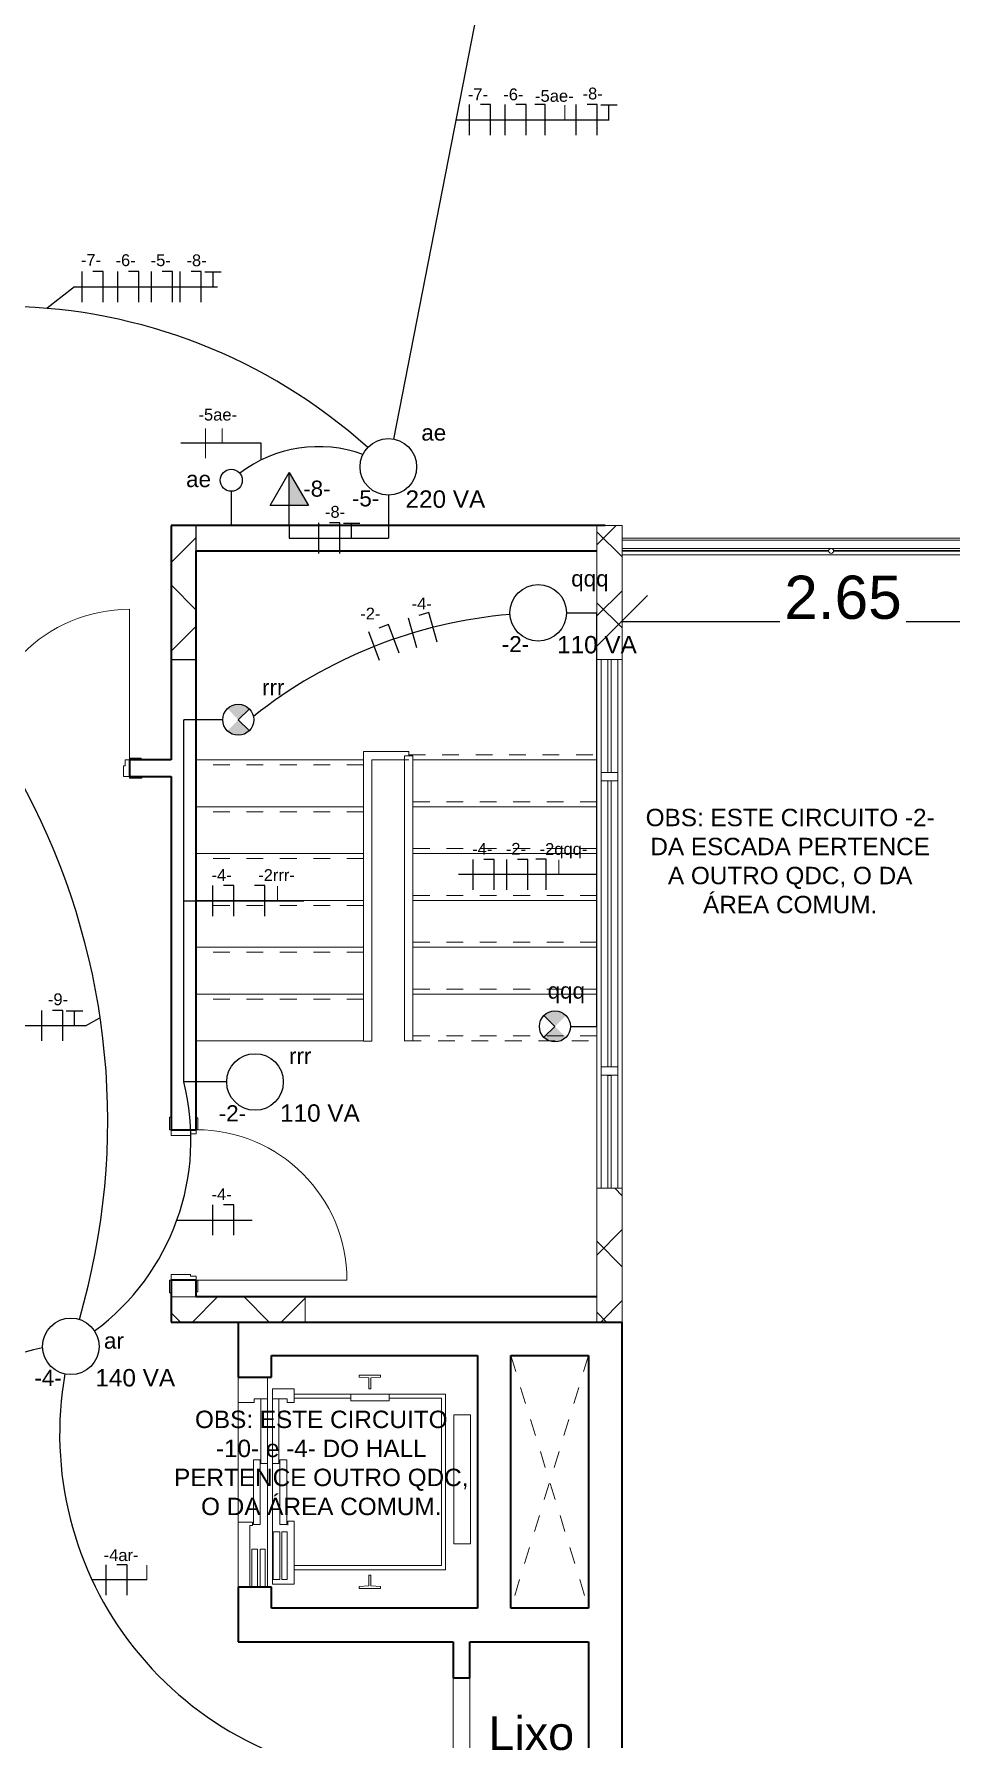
# Model space of a CAD drawing. Header units: metres. Extents: x -182 to 99, y 70 to 117.
# Drawn here: x 74.2 to 79.68, y 88.54 to 98.73 of the extents above; entities that cross this region are included whole.
import ezdxf

# ---------------------------------------------------------------- set-up
doc = ezdxf.new("R2010")
doc.units = ezdxf.units.M
doc.header["$LTSCALE"] = 0.01
for name, pattern in [('ACAD_ISO02W100', [15, 12, -3]), ('Basculante', [0.003969, 0.002381, -0.001587]), ('Trazo pequeño', [0.003, 0.002, -0.001]), ('TRAZOS2', [9.525, 6.35, -3.175])]:
    doc.linetypes.add(name, pattern=pattern)
for name, color, linetype, lineweight in [('A-ANNO-TEXT', 2, 'Continuous', 9), ('A-DETL-GENF', 3, 'Basculante', 9), ('A-DOOR', 1, 'Continuous', 9), ('A-DOOR-FRAM', 1, 'Continuous', 13), ('A-EQPM', 6, 'Continuous', 9), ('A-FLOR-HRAL', 1, 'Continuous', 9), ('A-FLOR-OTLN', 6, 'Continuous', 13), ('A-FLOR-STRS', 1, 'Continuous', 9), ('A-GENM', 6, 'Continuous', 9), ('A-GLAZ', 6, 'Continuous', 9), ('A-GLAZ-CWMG', 3, 'Continuous', 9), ('A-WALL', 2, 'Continuous', 9), ('S-COLS', 6, 'Continuous', 9)]:
    doc.layers.add(name, color=color, linetype=linetype, lineweight=lineweight)
for name, color, linetype in [('FIAÇÃO', 10, 'Continuous'), ('Iluminação', 7, 'Continuous'), ('TOMADA', 7, 'ACAD_ISO02W100')]:
    doc.layers.add(name, color=color, linetype=linetype)
doc.styles.add('Arial', font='arial.ttf', dxfattribs={"height": 0.29506})
doc.styles.add('Arial_2', font='arial.ttf', dxfattribs={"height": 0.258177})
doc.dimstyles.new('Diagonal', dxfattribs={"dimscale": 0.3048, "dimtxt": 0.258177, "dimasz": 1.025262, "dimexe": 0.984252, "dimexo": 0.615157, "dimgap": 0.04101, "dimtad": 1, "dimrnd": 0.01, "dimzin": 0, "dimdsep": 46, "dimtxsty": 'Arial_2', "dimblk1": 'OBLIQUE', "dimblk2": 'OBLIQUE', "dimsah": 1, "dimcen": 0.09, "dimse1": 1, "dimse2": 1, "dimazin": 0, "dimtfac": 1, "dimtix": 1, "dimtmove": 0, "dimatfit": 3, "dimfxl": 1, "dimtvp": 1, "dimtfill": 1, "dimtolj": 1, "dimtzin": 0, "dimarcsym": 2})

# ---------------------------------------------------------------- blocks, each defined once
blk = doc.blocks.new('Tipo de barandal superior -  63-464217-Nivel 9')
at = {"layer": 'A-FLOR-HRAL'}
for p, q in [((1.324, -3.183), (1.324, -3.208)), ((1.349, -3.183), (1.324, -3.183)), ((1.324, -3.208), (1.324, -4.914)), ((1.594, -3.183), (1.349, -3.183)), ((1.374, -3.233), (1.374, -4.914)), ((1.594, -3.233), (1.374, -3.233)), ((1.594, -3.208), (1.594, -3.183)), ((1.324, -4.914), (1.374, -4.914))]:
    blk.add_line(p, q, dxfattribs=at)
blk = doc.blocks.new('Tipo de barandal superior -  63-V1-Nivel 9')
at = {"layer": 'A-FLOR-HRAL'}
for p, q in [((1.619, -3.208), (1.569, -3.208)), ((1.569, -4.914), (1.569, -3.208)), ((1.619, -4.914), (1.619, -3.208))]:
    blk.add_line(p, q, dxfattribs=at)
blk = doc.blocks.new('Puerta de 1 hoja - 90 x 210 cm-173611-Nivel 9')
at = {"layer": 'A-DOOR', "lineweight": 13}
blk.add_line((0.717, 0.05), (0.717, 0.95), dxfattribs=at)
blk.add_arc((0.717, 0.05), 0.9, 90, 180, dxfattribs=at)
at = {"layer": 'A-DOOR-FRAM'}
for p, q in [((-0.183, 0.06), (-0.253, 0.06)), ((-0.253, 0.06), (-0.253, 0.05)), ((-0.183, 0.05), (-0.183, 0.06)), ((-0.158, 0.05), (-0.183, 0.05)), ((-0.158, 0.015), (-0.158, 0.05)), ((-0.148, 0.015), (-0.158, 0.015)), ((-0.148, -0.05), (-0.148, 0.015)), ((0.692, 0.015), (0.682, 0.015)), ((0.682, 0.015), (0.682, -0.05)), ((0.717, 0.05), (0.692, 0.05)), ((0.692, 0.05), (0.692, 0.015)), ((0.787, 0.06), (0.717, 0.06)), ((0.717, 0.06), (0.717, 0.05)), ((0.787, 0.05), (0.787, 0.06)), ((-0.258, -0.05), (-0.258, -0.06)), ((-0.258, -0.06), (-0.183, -0.06)), ((-0.183, -0.06), (-0.183, -0.05)), ((-0.183, -0.05), (-0.148, -0.05)), ((0.682, -0.05), (0.717, -0.05)), ((0.717, -0.05), (0.717, -0.06)), ((0.717, -0.06), (0.792, -0.06)), ((0.792, -0.06), (0.792, -0.05))]:
    blk.add_line(p, q, dxfattribs=at)
blk = doc.blocks.new('Puerta de 1 hoja - 90 x 210 cm-540874-Nivel 9')
at = {"layer": 'A-DOOR', "lineweight": 13}
blk.add_line((0.717, 0.075), (0.717, 0.975), dxfattribs=at)
blk.add_arc((0.717, 0.075), 0.9, 90, 180, dxfattribs=at)
at = {"layer": 'A-DOOR-FRAM'}
for p, q in [((-0.183, 0.085), (-0.253, 0.085)), ((-0.253, 0.085), (-0.253, 0.075)), ((-0.183, 0.075), (-0.183, 0.085)), ((-0.158, 0.075), (-0.183, 0.075)), ((-0.158, 0.04), (-0.158, 0.075)), ((-0.148, 0.04), (-0.158, 0.04)), ((-0.148, -0.075), (-0.148, 0.04)), ((0.692, 0.04), (0.682, 0.04)), ((0.682, 0.04), (0.682, -0.075)), ((0.717, 0.075), (0.692, 0.075)), ((0.692, 0.075), (0.692, 0.04)), ((0.787, 0.085), (0.717, 0.085)), ((0.717, 0.085), (0.717, 0.075)), ((0.787, 0.075), (0.787, 0.085)), ((-0.258, -0.075), (-0.258, -0.085)), ((-0.258, -0.085), (-0.183, -0.085)), ((-0.183, -0.085), (-0.183, -0.075)), ((-0.183, -0.075), (-0.148, -0.075)), ((0.682, -0.075), (0.717, -0.075)), ((0.717, -0.075), (0.717, -0.085)), ((0.717, -0.085), (0.792, -0.085)), ((0.792, -0.085), (0.792, -0.075))]:
    blk.add_line(p, q, dxfattribs=at)
blk = doc.blocks.new('Barandilla - 30 mm-412618-Nivel 9')
at = {"layer": 'A-FLOR-HRAL'}
for p, q in [((0.015, 0.016), (-0.015, 0.016)), ((-0.015, 0.016), (-0.015, -0.014)), ((0.015, -0.014), (0.015, 0.016)), ((-0.015, -0.014), (0.015, -0.014))]:
    blk.add_line(p, q, dxfattribs=at)
blk = doc.blocks.new('Barandilla - 30 mm-412620-Nivel 9')
at = {"layer": 'A-FLOR-HRAL'}
for start, end in [(0, 180), (180, 360)]:
    blk.add_arc((0, 0), 0.015, start, end, dxfattribs=at)
blk = doc.blocks.new('Barandilla - Barandilla-508435-Nivel 9')
at = {"layer": 'A-FLOR-HRAL'}
for p, q in [((6.58, 4.186), (6.579, 4.182)), ((6.584, 4.181), (6.585, 4.185)), ((6.584, 4.181), (6.585, 4.185)), ((6.584, 4.181), (6.585, 4.185)), ((6.584, 4.181), (6.585, 4.185)), ((6.585, 4.185), (6.584, 4.185)), ((6.574, 4.152), (6.304, 2.658)), ((6.308, 2.654), (6.579, 4.151)), ((6.308, 2.654), (6.579, 4.151)), ((6.308, 2.654), (6.579, 4.151)), ((6.308, 2.654), (6.579, 4.151)), ((6.299, 2.629), (6.026, 1.115)), ((6.03, 1.111), (6.304, 2.63)), ((6.03, 1.111), (6.304, 2.63)), ((6.03, 1.111), (6.304, 2.63)), ((6.03, 1.111), (6.304, 2.63)), ((6.251, 2.363), (6.026, 1.115)), ((6.251, 2.363), (6.026, 1.115)), ((6.251, 2.363), (6.026, 1.115)), ((6.021, 1.087), (5.748, -0.427)), ((5.752, -0.43), (6.026, 1.09)), ((5.752, -0.43), (6.026, 1.09)), ((5.752, -0.43), (6.026, 1.09)), ((5.752, -0.43), (6.026, 1.09)), ((6.021, 1.087), (5.796, -0.16)), ((6.021, 1.087), (5.796, -0.16)), ((6.021, 1.087), (5.796, -0.16)), ((5.742, -0.455), (5.469, -1.969)), ((5.474, -1.97), (5.748, -0.454)), ((5.474, -1.97), (5.748, -0.454)), ((5.474, -1.97), (5.748, -0.454)), ((5.474, -1.97), (5.748, -0.454)), ((4.104, -1.981), (2.869, -1.981)), ((2.869, -1.986), (4.104, -1.986)), ((5.454, -1.981), (4.133, -1.981)), ((4.134, -1.986), (5.455, -1.986))]:
    blk.add_line(p, q, dxfattribs=at)
at = {"extrusion": (0, 0, -1), "zscale": -1}
for name, p, rotation in [('Barandilla - 30 mm-412618-Nivel 9', (-6.578, 4.165), 10.49939200216705), ('Barandilla - 30 mm-412620-Nivel 9', (-6.298, 2.644), 10.36393444516407), ('Barandilla - 30 mm-412620-Nivel 9', (-6.018, 1.102), 10.22672577721208), ('Barandilla - 30 mm-412620-Nivel 9', (-5.742, -0.441), 10.08951710926007), ('Barandilla - 30 mm-412620-Nivel 9', (-4.119, -1.984), 90.0000000000002), ('Barandilla - 30 mm-412620-Nivel 9', (-5.469, -1.984), 9.952308441308109)]:
    blk.add_blockref(name, p, dxfattribs=dict(at, rotation=rotation))
blk = doc.blocks.new('Tipo de barandal superior - Name-508603-Nivel 9')
at = {"layer": 'A-FLOR-HRAL'}
for p, q in [((6.567, 4.188), (6.518, 4.197)), ((6.567, 4.188), (6.567, 4.184)), ((5.415, -1.919), (2.869, -1.919)), ((5.436, -1.969), (2.869, -1.969)), ((5.457, -1.969), (5.436, -1.969)), ((5.46, -1.948), (5.457, -1.969))]:
    blk.add_line(p, q, dxfattribs=at)
for radius, start, end in [(654.458, 169.498857, 170.042913), (654.408, 169.501835, 169.635459), (654.408, 169.636609, 169.909876), (654.408, 169.911027, 170.044751)]:
    blk.add_arc((650.015, -115.081), radius, start, end, dxfattribs=at)
blk = doc.blocks.new('M_Hueco con cubrejuntas - 0610 x 0610 mm-378783-Nivel 9')
at = {"layer": 'A-GENM'}
for p, q in [((-0.313, -0.05), (-0.313, 0.05)), ((-0.313, 0.05), (0.297, 0.05)), ((0.297, 0.05), (0.297, -0.05)), ((0.297, -0.05), (-0.313, -0.05))]:
    blk.add_line(p, q, dxfattribs=at)
blk = doc.blocks.new('Panel de sistema - Acristalado-544828-Nivel 9')
at = {"layer": 'A-GLAZ'}
for p, q in [((0.3375, 0.01), (-0.3375, 0.01)), ((-0.3375, 0.01), (-0.3375, -0.01)), ((0.3375, -0.01), (0.3375, 0.01)), ((-0.3375, -0.01), (0.3375, -0.01))]:
    blk.add_line(p, q, dxfattribs=at)
blk = doc.blocks.new('Panel de sistema - Acristalado-544829-Nivel 9')
at = {"layer": 'A-GLAZ'}
for p, q in [((0.855, 0.01), (-0.855, 0.01)), ((-0.855, 0.01), (-0.855, -0.01)), ((0.855, -0.01), (0.855, 0.01)), ((-0.855, -0.01), (0.855, -0.01))]:
    blk.add_line(p, q, dxfattribs=at)
blk = doc.blocks.new('Montante rectangular - Montante rectangular - 5 x 10 cm-544826-Nivel 9')
at = {"layer": 'A-GLAZ-CWMG', "lineweight": 13}
for p, q in [((-0.025, 0.05), (0.025, 0.05)), ((-0.025, -0.05), (-0.025, 0.05)), ((0.025, 0.05), (0.025, -0.05)), ((0.025, -0.05), (-0.025, -0.05))]:
    blk.add_line(p, q, dxfattribs=at)
blk = doc.blocks.new('Montante rectangular - Montante rectangular - 5 x 10 cm-544807-Nivel 9')
at = {"layer": 'A-GLAZ-CWMG'}
for p, q in [((2.744, -3.309), (2.744, -2.634)), ((2.844, -2.634), (2.844, -3.309))]:
    blk.add_line(p, q, dxfattribs=at)
blk = doc.blocks.new('Montante rectangular - Montante rectangular - 5 x 10 cm-544808-Nivel 9')
at = {"layer": 'A-GLAZ-CWMG'}
for p, q in [((2.744, -5.794), (2.744, -5.119)), ((2.844, -5.119), (2.844, -5.794))]:
    blk.add_line(p, q, dxfattribs=at)
blk = doc.blocks.new('Montante rectangular - Montante rectangular - 5 x 10 cm-544809-Nivel 9')
at = {"layer": 'A-GLAZ-CWMG'}
for p, q in [((2.744, -5.069), (2.744, -3.359)), ((2.844, -3.359), (2.844, -5.069))]:
    blk.add_line(p, q, dxfattribs=at)
blk = doc.blocks.new('M_Ascensor eléctrico-4 personas basado en muro - Tipo 1-551923-Nivel 9')
at = {"layer": 'A-DETL-GENF', "linetype": 'Continuous'}
for p, q in [((-0.513, -0.624), (-0.513, -0.751)), ((-0.5, -0.624), (-0.513, -0.624)), ((-0.497, -0.681), (-0.5, -0.624)), ((-0.5, -0.751), (-0.497, -0.694)), ((-0.432, -0.681), (-0.497, -0.681)), ((-0.497, -0.694), (-0.432, -0.694)), ((-0.432, -0.694), (-0.432, -0.681)), ((0.682, -0.694), (0.682, -0.681)), ((0.682, -0.681), (0.747, -0.681)), ((0.747, -0.694), (0.682, -0.694)), ((0.747, -0.681), (0.75, -0.624)), ((0.75, -0.751), (0.747, -0.694)), ((0.75, -0.624), (0.763, -0.624)), ((0.763, -0.624), (0.763, -0.751)), ((-0.513, -0.751), (-0.5, -0.751)), ((0.763, -0.751), (0.75, -0.751))]:
    blk.add_line(p, q, dxfattribs=at)
at = {"layer": 'A-EQPM'}
for p, q in [((-0.505, 0.1), (-0.115, 0.1)), ((-0.136, 0.03), (-0.505, 0.03)), ((-0.505, 0.03), (-0.505, -0.075)), ((-0.5, 0.019), (-0.278, 0.019)), ((-0.5, -0.016), (-0.5, 0.019)), ((-0.278, -0.016), (-0.278, 0.019)), ((-0.136, 0.014), (-0.136, 0.03)), ((-0.115, 0.014), (-0.136, 0.014)), ((-0.129, -0.031), (-0.129, 0.008)), ((-0.129, 0.008), (0.257, 0.008)), ((-0.115, 0.014), (-0.115, 0.1)), ((-0.115, 0.1), (0.6, 0.1)), ((0.257, 0.008), (0.257, -0.031)), ((0.6, 0.005), (0.6, 0.1)), ((0.75, 0.1), (0.6, 0.1)), ((0.6, 0.005), (0.621, 0.005)), ((0.621, 0.005), (0.621, -0.075)), ((0.621, 0.005), (0.621, -0.075)), ((0.621, -0.075), (0.621, 0.005)), ((-0.505, -0.075), (0.235, -0.075)), ((-0.278, -0.016), (-0.5, -0.016)), ((-0.5, -0.032), (-0.278, -0.032)), ((-0.5, -0.062), (-0.5, -0.032)), ((-0.278, -0.062), (-0.5, -0.062)), ((-0.278, -0.062), (-0.278, -0.032)), ((0.257, -0.031), (-0.129, -0.031)), ((0.235, -0.036), (0.235, -0.075)), ((0.621, -0.036), (0.235, -0.036)), ((0.235, -0.075), (0.621, -0.075)), ((0.621, -0.075), (0.75, -0.075)), ((-0.486, -0.235), (-0.486, -0.105)), ((-0.486, -0.105), (0.235, -0.105)), ((-0.458, -0.109), (-0.458, -0.15)), ((-0.173, -0.109), (-0.458, -0.109)), ((-0.458, -0.15), (-0.173, -0.15)), ((-0.458, -0.162), (-0.458, -0.194)), ((-0.173, -0.162), (-0.458, -0.162)), ((-0.458, -0.194), (-0.173, -0.194)), ((-0.173, -0.15), (-0.173, -0.109)), ((-0.173, -0.162), (-0.173, -0.194)), ((-0.133, -0.197), (-0.11, -0.197)), ((-0.129, -0.149), (-0.129, -0.191)), ((0.257, -0.149), (-0.129, -0.149)), ((-0.129, -0.191), (0.257, -0.191)), ((-0.11, -0.197), (-0.11, -0.235)), ((0.235, -0.105), (0.235, -0.144)), ((0.621, -0.105), (0.235, -0.105)), ((0.235, -0.144), (0.621, -0.144)), ((0.257, -0.191), (0.257, -0.149)), ((0.6, -0.193), (0.6, -0.235)), ((0.621, -0.193), (0.6, -0.193)), ((0.681, -0.105), (0.621, -0.105)), ((0.621, -0.105), (0.621, -0.193)), ((0.681, -0.235), (0.681, -0.105)), ((-0.11, -0.235), (-0.486, -0.235)), ((-0.4, -0.235), (-0.4, -1.14)), ((-0.375, -0.235), (-0.375, -1.115)), ((0.6, -0.235), (0.681, -0.235)), ((0.625, -0.573), (0.625, -0.235)), ((0.65, -1.14), (0.65, -0.235)), ((0.61, -0.573), (0.61, -0.803)), ((0.65, -0.573), (0.61, -0.573)), ((0.61, -0.803), (0.65, -0.803)), ((0.625, -1.115), (0.625, -0.803)), ((-0.375, -1.115), (0.625, -1.115)), ((-0.4, -1.14), (0.65, -1.14)), ((-0.245, -1.19), (-0.245, -1.29)), ((0.525, -1.19), (-0.245, -1.19)), ((0.525, -1.29), (0.525, -1.19)), ((-0.245, -1.29), (0.525, -1.29))]:
    blk.add_line(p, q, dxfattribs=at)
blk = doc.blocks.new('_Oblique')
at = {"color": 0, "linetype": 'ByBlock', "lineweight": -2}
blk.add_line((-0.5, -0.5), (0.5, 0.5), dxfattribs=at)
blk = doc.blocks.new('*D793')
at = {"color": 0, "lineweight": -2, "transparency": 16777216}
blk.add_line((84.857, 95.643), (84.857, 87.483), dxfattribs=at)
at = {"layer": 'Defpoints', "color": 0, "transparency": 16777216}
for p in [(76.02, 95.643), (76.02, 87.483), (84.857, 87.483)]:
    blk.add_point(p, dxfattribs=at)
at = {"color": 0, "lineweight": -2, "transparency": 16777216, "xscale": 0.3124999999999999, "yscale": 0.3124999999999999, "zscale": 0.3124999999999999}
for p, rotation in [((84.857, 95.643), 90), ((84.857, 87.483), 270)]:
    blk.add_blockref('_Oblique', p, dxfattribs=dict(at, rotation=rotation))
at = {"color": 0, "transparency": 16777216, "insert": (84.712, 91.563), "char_height": 0.2582, "attachment_point": 5, "rotation": 90, "style": 'Arial_2', "bg_fill": 3, "box_fill_scale": 1.1, "bg_fill_color": 256, "bg_fill_true_color": 13158600, "bg_fill_transparency": 0}
blk.add_mtext('\\A1;8.16', dxfattribs=at)
blk = doc.blocks.new('*D807')
at = {"color": 0, "lineweight": -2, "transparency": 16777216}
blk.add_line((77.707, 95.219), (80.358, 95.219), dxfattribs=at)
at = {"layer": 'Defpoints', "color": 0, "transparency": 16777216}
for p in [(77.707, 98.219), (80.358, 98.219), (80.358, 95.219)]:
    blk.add_point(p, dxfattribs=at)
at = {"color": 0, "lineweight": -2, "transparency": 16777216, "xscale": 0.3124999999999999, "yscale": 0.3124999999999999, "zscale": 0.3124999999999999, "rotation": 180}
blk.add_blockref('_Oblique', (77.707, 95.219), dxfattribs=at)
at = {"color": 0, "lineweight": -2, "transparency": 16777216, "xscale": 0.3124999999999999, "yscale": 0.3124999999999999, "zscale": 0.3124999999999999}
blk.add_blockref('_Oblique', (80.358, 95.219), dxfattribs=at)
at = {"color": 0, "transparency": 16777216, "insert": (79.033, 95.363), "char_height": 0.2582, "attachment_point": 5, "style": 'Arial_2', "bg_fill": 3, "box_fill_scale": 1.1, "bg_fill_color": 256, "bg_fill_true_color": 13158600, "bg_fill_transparency": 0}
blk.add_mtext('\\A1;2.65', dxfattribs=at)
blk = doc.blocks.new('*D808')
at = {"color": 0, "lineweight": -2, "transparency": 16777216}
blk.add_line((86.913, 110.537), (86.913, 81.343), dxfattribs=at)
at = {"layer": 'Defpoints', "color": 0, "transparency": 16777216}
for p in [(78.213, 110.537), (67.345, 81.343), (86.913, 81.343)]:
    blk.add_point(p, dxfattribs=at)
at = {"color": 0, "lineweight": -2, "transparency": 16777216, "xscale": 0.3124999999999999, "yscale": 0.3124999999999999, "zscale": 0.3124999999999999}
for p, rotation in [((86.913, 110.537), 90), ((86.913, 81.343), 270)]:
    blk.add_blockref('_Oblique', p, dxfattribs=dict(at, rotation=rotation))
at = {"color": 0, "transparency": 16777216, "insert": (86.769, 95.94), "char_height": 0.2582, "attachment_point": 5, "rotation": 90, "style": 'Arial_2', "bg_fill": 3, "box_fill_scale": 1.1, "bg_fill_color": 256, "bg_fill_true_color": 13158600, "bg_fill_transparency": 0}
blk.add_mtext('\\A1;29.19', dxfattribs=at)
blk = doc.blocks.new('*D809')
at = {"color": 0, "lineweight": -2, "transparency": 16777216}
blk.add_line((85.913, 110.537), (85.913, 95.643), dxfattribs=at)
at = {"layer": 'Defpoints', "color": 0, "transparency": 16777216}
for p in [(77.749, 110.537), (77.9, 95.643), (85.913, 95.643)]:
    blk.add_point(p, dxfattribs=at)
at = {"color": 0, "lineweight": -2, "transparency": 16777216, "xscale": 0.3124999999999999, "yscale": 0.3124999999999999, "zscale": 0.3124999999999999}
for p, rotation in [((85.913, 110.537), 90), ((85.913, 95.643), 270)]:
    blk.add_blockref('_Oblique', p, dxfattribs=dict(at, rotation=rotation))
at = {"color": 0, "transparency": 16777216, "insert": (85.769, 103.09), "char_height": 0.2582, "attachment_point": 5, "rotation": 90, "style": 'Arial_2', "bg_fill": 3, "box_fill_scale": 1.1, "bg_fill_color": 256, "bg_fill_true_color": 13158600, "bg_fill_transparency": 0}
blk.add_mtext('\\A1;14.89', dxfattribs=at)
blk = doc.blocks.new('*D810')
at = {"color": 0, "lineweight": -2, "transparency": 16777216}
blk.add_line((85.913, 95.643), (85.913, 87.483), dxfattribs=at)
at = {"layer": 'Defpoints', "color": 0, "transparency": 16777216}
for p in [(77.9, 95.643), (76.518, 87.483), (85.913, 87.483)]:
    blk.add_point(p, dxfattribs=at)
at = {"color": 0, "lineweight": -2, "transparency": 16777216, "xscale": 0.3124999999999999, "yscale": 0.3124999999999999, "zscale": 0.3124999999999999}
for p, rotation in [((85.913, 95.643), 90), ((85.913, 87.483), 270)]:
    blk.add_blockref('_Oblique', p, dxfattribs=dict(at, rotation=rotation))
at = {"color": 0, "transparency": 16777216, "insert": (85.769, 91.563), "char_height": 0.2582, "attachment_point": 5, "rotation": 90, "style": 'Arial_2', "bg_fill": 3, "box_fill_scale": 1.1, "bg_fill_color": 256, "bg_fill_true_color": 13158600, "bg_fill_transparency": 0}
blk.add_mtext('\\A1;8.16', dxfattribs=at)
blk = doc.blocks.new('F-N')
at = {"layer": 'FIAÇÃO'}
blk.add_line((2562, 1254.6), (2562, 1275.4), dxfattribs=at)
at = {"layer": 'FIAÇÃO', "color": 5}
blk.add_lwpolyline([(2576.3, 1254.6), (2576.3, 1275.4), (2569.3, 1275.4)], dxfattribs=at)
blk = doc.blocks.new('fnt')
at = {"layer": 'FIAÇÃO', "color": 1}
blk.add_line((-91.754, 85.159), (-91.754, 85.342), dxfattribs=at)
at = {"layer": 'FIAÇÃO', "color": 3}
blk.add_line((-91.558, 85.249), (-91.558, 85.34), dxfattribs=at)
at = {"layer": 'FIAÇÃO', "color": 5}
blk.add_lwpolyline([(-91.628, 85.159), (-91.628, 85.342), (-91.689, 85.342)], dxfattribs=at)
at = {"layer": 'FIAÇÃO', "color": 3}
blk.add_lwpolyline([(-91.607, 85.34), (-91.558, 85.34), (-91.509, 85.34)], dxfattribs=at)

msp = doc.modelspace()

# ---------------------------------------------------------------- hatches: boundary and pattern name
at = {"layer": 'S-COLS'}
h = msp.add_hatch(dxfattribs=at)
h.set_pattern_fill('FP_1', color=256, style=0, pattern_type=2)
h.set_pattern_definition([(45, (72.29826, 97.6264), (-0.265165, 0.265165), []), (135, (72.29826, 97.6264), (-0.265165, -0.265165), [])])
h.paths.add_polyline_path([(75.167, 94.993), (75.167, 95.793), (75.017, 95.793), (75.017, 94.993)], flags=0)
h = msp.add_hatch(dxfattribs=at)
h.set_pattern_fill('FP_2', color=256, style=0, pattern_type=2)
h.set_pattern_definition([(45, (74.84315, 97.6264), (-0.212132, 0.212132), []), (135, (74.84315, 97.6264), (-0.212132, -0.212132), [])])
h.paths.add_polyline_path([(77.712, 94.993), (77.712, 95.793), (77.562, 95.793), (77.562, 94.993), (77.595, 94.993)], flags=0)
h = msp.add_hatch(dxfattribs=at)
h.set_pattern_fill('FP_2', color=256, style=0, pattern_type=2)
h.set_pattern_definition([(45, (74.84415, 97.6264), (-0.212132, 0.212132), []), (135, (74.84415, 97.6264), (-0.212132, -0.212132), [])])
h.paths.add_polyline_path([(77.713, 91.033), (77.713, 91.833), (77.563, 91.833), (77.563, 91.033)], flags=0)
h = msp.add_hatch(dxfattribs=at)
h.set_pattern_fill('FP_1', color=256, style=0, pattern_type=2)
h.set_pattern_definition([(45, (74.84315, 97.6264), (-0.265165, 0.265165), []), (135, (74.84315, 97.6264), (-0.265165, -0.265165), [])])
h.paths.add_polyline_path([(75.817, 91.033), (75.817, 91.183), (75.017, 91.183), (75.017, 91.033)])

# ---------------------------------------------------------------- linework, layer by layer
at = {"color": 6}
msp.add_lwpolyline([(75.167, 95.793), (75.017, 95.793), (75.017, 94.992), (75.167, 94.992)], close=True, dxfattribs=at)
at = {"layer": 'A-FLOR-OTLN'}
for p, q in [((77.562, 91.833), (77.562, 94.993)), ((77.712, 91.833), (77.712, 94.993)), ((76.167, 92.713), (75.167, 92.713))]:
    msp.add_line(p, q, dxfattribs=at)
at = {"layer": 'A-FLOR-OTLN', "color": 5, "linetype": 'TRAZOS2'}
for p, q in [((77.047, 90.833), (77.512, 89.323)), ((77.512, 90.833), (77.047, 89.323))]:
    msp.add_line(p, q, dxfattribs=at)
at = {"layer": 'A-FLOR-STRS'}
for p, q in [((76.167, 94.393), (75.167, 94.393)), ((76.217, 94.393), (76.412, 94.393)), ((76.217, 94.393), (76.217, 94.113)), ((76.412, 94.113), (76.412, 94.393)), ((76.462, 94.393), (77.562, 94.393)), ((76.167, 94.113), (75.167, 94.113)), ((76.217, 94.113), (76.217, 93.833)), ((76.412, 93.833), (76.412, 94.113)), ((76.462, 94.113), (77.562, 94.113)), ((76.167, 93.833), (75.167, 93.833)), ((76.217, 93.833), (76.217, 93.553)), ((76.412, 93.553), (76.412, 93.833)), ((76.462, 93.833), (77.562, 93.833)), ((76.167, 93.553), (75.167, 93.553)), ((76.217, 93.553), (76.217, 93.273)), ((76.412, 93.273), (76.412, 93.553)), ((76.462, 93.553), (77.562, 93.553)), ((76.167, 93.273), (75.167, 93.273)), ((76.217, 93.273), (76.217, 92.993)), ((76.412, 92.993), (76.412, 93.273)), ((76.462, 93.273), (77.562, 93.273)), ((76.167, 92.993), (75.167, 92.993)), ((76.217, 92.993), (76.217, 92.713)), ((76.412, 92.713), (76.412, 92.993)), ((76.462, 92.993), (77.562, 92.993)), ((76.167, 92.713), (75.167, 92.713))]:
    msp.add_line(p, q, dxfattribs=at)
at = {"layer": 'A-FLOR-STRS', "linetype": 'Trazo pequeño'}
for p, q in [((76.167, 94.363), (75.167, 94.363)), ((76.437, 94.423), (77.562, 94.423)), ((76.462, 94.143), (77.562, 94.143)), ((76.167, 94.083), (75.167, 94.083)), ((76.462, 93.863), (77.562, 93.863)), ((76.167, 93.803), (75.167, 93.803)), ((76.462, 93.583), (77.562, 93.583)), ((76.167, 93.523), (75.167, 93.523)), ((76.167, 93.243), (75.167, 93.243)), ((76.462, 93.303), (77.562, 93.303)), ((76.462, 93.023), (77.562, 93.023)), ((76.167, 92.963), (75.167, 92.963)), ((76.462, 92.743), (77.562, 92.743)), ((76.412, 92.713), (77.562, 92.713))]:
    msp.add_line(p, q, dxfattribs=at)
at = {"layer": 'A-WALL', "color": 7, "lineweight": 35}
for p, q in [((75.017, 95.793), (75.017, 94.393)), ((77.612, 95.793), (75.017, 95.793)), ((75.167, 92.183), (75.167, 95.643)), ((75.167, 95.643), (77.562, 95.643)), ((75.017, 94.393), (74.767, 94.393)), ((74.767, 94.393), (74.767, 94.293)), ((74.767, 94.293), (75.017, 94.293)), ((75.017, 94.293), (75.017, 92.183)), ((75.017, 92.183), (75.167, 92.183)), ((75.017, 91.283), (75.017, 91.033)), ((75.167, 91.283), (75.017, 91.283)), ((75.167, 91.183), (75.167, 91.283)), ((77.562, 91.183), (75.167, 91.183)), ((75.017, 91.033), (77.712, 91.033)), ((75.417, 91.033), (75.417, 90.703)), ((77.712, 88.033), (77.712, 91.033)), ((75.617, 90.833), (76.847, 90.833)), ((75.617, 90.703), (75.617, 90.833)), ((76.847, 90.833), (76.847, 89.323)), ((77.047, 90.833), (77.512, 90.833)), ((77.047, 89.323), (77.047, 90.833)), ((77.512, 90.833), (77.512, 89.323)), ((75.417, 90.703), (75.617, 90.703)), ((75.617, 89.448), (75.417, 89.448)), ((75.417, 89.448), (75.417, 89.123)), ((75.617, 89.323), (75.617, 89.448)), ((76.847, 89.323), (75.617, 89.323)), ((77.512, 89.323), (77.047, 89.323)), ((75.417, 89.123), (76.702, 89.123)), ((76.702, 89.123), (76.702, 88.908)), ((76.802, 88.908), (76.802, 89.123)), ((76.802, 89.123), (77.512, 89.123)), ((77.512, 89.123), (77.512, 88.213)), ((76.702, 88.908), (76.802, 88.908))]:
    msp.add_line(p, q, dxfattribs=at)
at = {"layer": 'A-WALL', "color": 7}
for p, q in [((77.712, 95.718), (80.26, 95.718)), ((80.359, 95.618), (77.712, 95.618)), ((76.702, 88.298), (76.702, 88.908)), ((76.802, 88.908), (76.802, 88.298))]:
    msp.add_line(p, q, dxfattribs=at)
at = {"layer": 'S-COLS'}
for p, q in [((75.167, 94.993), (75.167, 95.793)), ((77.712, 95.793), (77.562, 95.793)), ((77.562, 95.793), (77.562, 94.993)), ((77.712, 94.993), (77.712, 95.793)), ((77.562, 94.993), (77.712, 94.993)), ((77.712, 91.833), (77.562, 91.833)), ((77.562, 91.833), (77.562, 91.033)), ((77.713, 91.033), (77.713, 91.833)), ((75.017, 91.183), (75.017, 91.033)), ((75.817, 91.033), (75.817, 91.183)), ((77.562, 91.033), (77.712, 91.033))]:
    msp.add_line(p, q, dxfattribs=at)
msp.add_lwpolyline([(75.817, 91.033), (75.017, 91.033), (75.017, 91.183), (75.817, 91.183)], close=True, dxfattribs=at)

# ---------------------------------------------------------------- block references
at = {"layer": 'A-DOOR'}
msp.add_blockref('Puerta de 1 hoja - 90 x 210 cm-173611-Nivel 9', (74.05, 94.343), dxfattribs=at)
at = {"layer": 'A-DOOR', "rotation": 269.9999999999999}
msp.add_blockref('Puerta de 1 hoja - 90 x 210 cm-540874-Nivel 9', (75.092, 92), dxfattribs=at)
at = {"layer": 'A-EQPM', "rotation": 89.9999999999999}
msp.add_blockref('M_Ascensor eléctrico-4 personas basado en muro - Tipo 1-551923-Nivel 9', (75.517, 89.953), dxfattribs=at)
at = {"layer": 'A-FLOR-HRAL'}
for name in ['Tipo de barandal superior - Name-508603-Nivel 9', 'Barandilla - Barandilla-508435-Nivel 9', 'Tipo de barandal superior -  63-464217-Nivel 9', 'Tipo de barandal superior -  63-V1-Nivel 9']:
    msp.add_blockref(name, (74.843, 97.626), dxfattribs=at)
at = {"layer": 'A-GENM', "rotation": 269.9999999999999}
msp.add_blockref('M_Hueco con cubrejuntas - 0610 x 0610 mm-378783-Nivel 9', (76.752, 88.594), dxfattribs=at)
at = {"layer": 'A-GLAZ', "rotation": 269.9999999999999}
for name, p in [('Panel de sistema - Acristalado-544828-Nivel 9', (77.637, 94.655)), ('Panel de sistema - Acristalado-544829-Nivel 9', (77.637, 93.413)), ('Panel de sistema - Acristalado-544828-Nivel 9', (77.637, 92.17))]:
    msp.add_blockref(name, p, dxfattribs=at)
at = {"layer": 'A-GLAZ-CWMG'}
for name in ['Montante rectangular - Montante rectangular - 5 x 10 cm-544807-Nivel 9', 'Montante rectangular - Montante rectangular - 5 x 10 cm-544809-Nivel 9', 'Montante rectangular - Montante rectangular - 5 x 10 cm-544808-Nivel 9']:
    msp.add_blockref(name, (74.843, 97.626), dxfattribs=at)
at = {"layer": 'A-GLAZ-CWMG', "extrusion": (0, 0, -1), "rotation": 270.0000000000001}
for p in [(-77.637, 94.293), (-77.637, 92.533)]:
    msp.add_blockref('Montante rectangular - Montante rectangular - 5 x 10 cm-544826-Nivel 9', p, dxfattribs=at)

# ---------------------------------------------------------------- next in the draw order: texts
at = {"layer": 'A-ANNO-TEXT', "color": 7, "insert": (76.913, 88.676), "char_height": 0.2, "width": 0.53595, "attachment_point": 1, "line_spacing_factor": 0.938532, "style": 'Arial', "bg_fill": 3, "box_fill_scale": 1.25, "bg_fill_color": 7, "bg_fill_transparency": 0}
msp.add_mtext('Lixo', dxfattribs=at)

# ---------------------------------------------------------------- next in the draw order: dimensions: what is measured, and where the dimension line sits
at = {"color": 1}
dim = msp.add_linear_dim(base=(84.857, 87.483), p1=(76.02, 95.643), p2=(76.02, 87.483), angle=90, dimstyle='Diagonal', override={"dimpost": '<>'}, dxfattribs=at)
dim.commit()
dim.dimension.update_dxf_attribs({"geometry": '*D793', "text_midpoint": (84.712, 91.563)})

# ---------------------------------------------------------------- next in the draw order: dimensions: what is measured, and where the dimension line sits
dim = msp.add_linear_dim(base=(80.358, 95.219), p1=(77.707, 98.219), p2=(80.358, 98.219), dimstyle='Diagonal', override={"dimpost": '<>'}, dxfattribs=at)
dim.commit()
dim.dimension.update_dxf_attribs({"geometry": '*D807', "text_midpoint": (79.033, 95.363)})

# ---------------------------------------------------------------- next in the draw order: dimensions: what is measured, and where the dimension line sits
dim = msp.add_linear_dim(base=(86.913, 81.343), p1=(78.213, 110.537), p2=(67.345, 81.343), angle=90, dimstyle='Diagonal', override={"dimpost": '<>'}, dxfattribs=at)
dim.commit()
dim.dimension.update_dxf_attribs({"geometry": '*D808', "text_midpoint": (86.769, 95.94)})

# ---------------------------------------------------------------- next in the draw order: hatches: boundary and pattern name
at = {"layer": 'Iluminação', "ltscale": 0.5, "true_color": 0xffffff}
msp.add_hatch(color=7, dxfattribs=at).paths.add_polyline_path([(75.722, 96.11), (75.722, 95.913), (75.837, 95.913)])
h = msp.add_hatch(color=7, dxfattribs=at)
edge = h.paths.add_edge_path()
edge.add_arc((75.418, 94.633), 0.0929, 45.0002, 135)
edge.add_line((75.353, 94.699), (75.418, 94.633))
edge.add_line((75.418, 94.633), (75.484, 94.699))
edge = h.paths.add_edge_path()
edge.add_arc((75.418, 94.633), 0.0929, 225.0002, 315)
edge.add_line((75.484, 94.567), (75.418, 94.633))
edge.add_line((75.418, 94.633), (75.353, 94.567))

# ---------------------------------------------------------------- next in the draw order: linework, layer by layer
at = {"layer": 'FIAÇÃO', "color": 18, "lineweight": 20, "true_color": 0x000000}
for p, q in [((77.37, 98.218), (77.37, 98.306)), ((75.321, 96.284), (75.321, 96.373)), ((75.652, 93.551), (75.652, 93.639)), ((74.871, 89.492), (74.871, 89.581))]:
    msp.add_line(p, q, dxfattribs=at)
at = {"layer": 'FIAÇÃO', "lineweight": 20}
msp.add_line((75.221, 96.197), (75.221, 96.374), dxfattribs=at)
at = {"layer": 'FIAÇÃO', "color": 5}
for points in [[(77.252, 98.126), (77.252, 98.309), (77.191, 98.309)], [(75.576, 93.459), (75.576, 93.642), (75.515, 93.642)]]:
    msp.add_lwpolyline(points, dxfattribs=at)
at = {"layer": 'Iluminação', "color": 0, "ltscale": 0.5}
for p, q in [((76.347, 96.309), (77.093, 100.126)), ((76.72, 98.218), (77.635, 98.218)), ((74.438, 97.22), (74.275, 97.092)), ((74.438, 97.22), (75.293, 97.22)), ((75.554, 96.285), (75.075, 96.285)), ((75.554, 96.184), (75.554, 96.285)), ((75.722, 95.793), (75.722, 95.718)), ((76.315, 95.793), (76.315, 95.718)), ((75.722, 95.718), (76.315, 95.718)), ((75.167, 94.633), (75.092, 94.633)), ((75.092, 92.468), (75.092, 94.633)), ((75.092, 93.551), (75.809, 93.551)), ((74.505, 92.804), (74.591, 92.852)), ((74.505, 92.804), (73.252, 92.804)), ((75.167, 92.468), (75.092, 92.468)), ((75.051, 91.643), (75.501, 91.643)), ((74.871, 89.492), (74.544, 89.492))]:
    msp.add_line(p, q, dxfattribs=at)
at = {"layer": 'Iluminação', "color": 7, "ltscale": 0.5, "true_color": 0xffffff}
for p, q in [((75.376, 95.998), (75.376, 95.793)), ((76.315, 95.975), (76.315, 95.793)), ((75.325, 94.633), (75.167, 94.633)), ((75.35, 92.468), (75.167, 92.468))]:
    msp.add_line(p, q, dxfattribs=at)
msp.add_lwpolyline([(75.608, 95.913), (75.722, 96.11), (75.837, 95.913)], close=True, dxfattribs=at)
for points in [[(75.722, 95.793), (75.722, 96.11)], [(75.484, 94.567), (75.418, 94.633), (75.484, 94.699)]]:
    msp.add_lwpolyline(points, dxfattribs=at)
for centre, radius in [((76.315, 96.144), 0.169), ((75.376, 96.064), 0.0658), ((75.418, 94.633), 0.0929), ((75.518, 92.468), 0.169), ((74.417, 90.888), 0.169)]:
    msp.add_circle(centre, radius, dxfattribs=at)
at = {"layer": 'Iluminação', "color": 0, "ltscale": 0.5}
for centre, radius, start, end in [((73.989, 93.808), 3.296, 48.0548, 129.4551), ((70.402, 92.234), 4.235, 343.7467, 68.9116), ((75.898, 95.484), 0.781, 70.1604, 127.1285), ((73.711, 92.124), 1.424, 306.5458, 13.9942), ((74.371, 90.144), 0.745, 99.4622, 166.3082), ((76.414, 90.366), 2.064, 170.0377, 266.7245)]:
    msp.add_arc(centre, radius, start, end, dxfattribs=at)

# ---------------------------------------------------------------- next in the draw order: block references
at = {"layer": 'FIAÇÃO', "lineweight": 20, "xscale": 0.008784106945095342, "yscale": 0.008784106945095342, "zscale": 0.008784106945095342}
for p in [(54.296, 87.106), (54.508, 87.106), (51.979, 86.108), (52.192, 86.108), (52.394, 86.108), (52.76, 82.438), (52.76, 80.531), (52.123, 78.38)]:
    msp.add_blockref('F-N', p, dxfattribs=at)
at = {"layer": 'FIAÇÃO', "lineweight": 20, "xscale": 0.008784106945095342, "yscale": 0.008784106945095342, "zscale": 0.008784106945095342, "rotation": 20.71464407077373}
msp.add_blockref('F-N', (59.111, 76.718), dxfattribs=at)
at = {"layer": 'TOMADA', "color": 0}
for p in [(169.192, 12.967), (166.825, 11.97), (167.653, 10.467), (165.997, 7.554)]:
    msp.add_blockref('fnt', p, dxfattribs=at)

# ---------------------------------------------------------------- next in the draw order: texts
at = {"layer": 'FIAÇÃO', "lineweight": 20, "style": 'Arial'}
for s, p in [('-7-', (76.79, 98.335)), ('-6-', (77.002, 98.335)), ('-5ae-', (77.192, 98.326)), ('-8-', (77.476, 98.34)), ('-7-', (74.477, 97.346)), ('-6-', (74.684, 97.344)), ('-5-', (74.894, 97.344)), ('-8-', (75.108, 97.343)), ('-5ae-', (75.18, 96.421)), ('-8-', (75.936, 95.84)), ('-2-', (76.147, 95.232)), ('-4-', (75.258, 93.67)), ('-2rrr-', (75.537, 93.669)), ('-9-', (74.28, 92.927)), ('-4-', (75.258, 91.762)), ('-4ar-', (74.613, 89.605))]:
    msp.add_text(s, height=0.0707, dxfattribs=at).set_placement(p)
at = {"layer": 'Iluminação', "color": 7, "ltscale": 0.5, "true_color": 0xffffff, "style": 'Arial'}
for s, p in [('ae', (76.512, 96.301)), ('ae', (75.106, 96.023)), ('-8-', (75.806, 95.966)), ('-5-', (76.097, 95.908)), ('rrr', (75.56, 94.778)), ('rrr', (75.721, 92.576)), ('-2-', (75.301, 92.233)), ('ar', (74.615, 90.874)), ('-4-', (74.199, 90.652))]:
    msp.add_text(s, height=0.0959, dxfattribs=at).set_placement(p)
at = {"layer": 'Iluminação', "color": 7, "ltscale": 0.5, "true_color": 0xffffff, "char_height": 0.10402, "width": 0.5954, "attachment_point": 8, "style": 'Arial'}
for s, insert in [('{\\H0.0275x;\\P\\P}220 VA', (76.656, 95.898)), ('{\\H0.0275x;\\P\\P}110 VA', (75.906, 92.229)), ('{\\H0.0275x;\\P\\P}140 VA', (74.802, 90.647))]:
    msp.add_mtext(s, dxfattribs=dict(at, insert=insert))

# ---------------------------------------------------------------- next in the draw order: dimensions: what is measured, and where the dimension line sits
at = {"color": 1}
dim = msp.add_linear_dim(base=(85.913, 95.643), p1=(77.749, 110.537), p2=(77.9, 95.643), angle=90, dimstyle='Diagonal', override={"dimpost": '<>', "dimtmove": 1}, dxfattribs=at)
dim.commit()
dim.dimension.update_dxf_attribs({"geometry": '*D809', "text_midpoint": (85.769, 103.09)})

# ---------------------------------------------------------------- next in the draw order: dimensions: what is measured, and where the dimension line sits
dim = msp.add_linear_dim(base=(85.913, 87.483), p1=(77.9, 95.643), p2=(76.518, 87.483), angle=90, dimstyle='Diagonal', override={"dimpost": '<>', "dimtmove": 1}, dxfattribs=at)
dim.commit()
dim.dimension.update_dxf_attribs({"geometry": '*D810', "text_midpoint": (85.769, 91.563)})

# ---------------------------------------------------------------- next in the draw order: hatches: boundary and pattern name
at = {"layer": 'Iluminação', "ltscale": 0.5, "true_color": 0xffffff}
h = msp.add_hatch(color=7, dxfattribs=at)
edge = h.paths.add_edge_path()
edge.add_arc((77.311, 92.8), 0.0929, 225.0002, 315)
edge.add_line((77.377, 92.735), (77.311, 92.8))
edge.add_line((77.311, 92.8), (77.245, 92.735))
edge = h.paths.add_edge_path()
edge.add_arc((77.311, 92.8), 0.0929, 405.0002, 495)
edge.add_line((77.245, 92.866), (77.311, 92.8))
edge.add_line((77.311, 92.8), (77.377, 92.866))

# ---------------------------------------------------------------- next in the draw order: linework, layer by layer
at = {"layer": 'FIAÇÃO', "color": 18, "lineweight": 20, "true_color": 0x000000}
msp.add_line((77.334, 93.707), (77.334, 93.796), dxfattribs=at)
at = {"layer": 'FIAÇÃO', "color": 5}
msp.add_lwpolyline([(77.258, 93.616), (77.258, 93.799), (77.197, 93.799)], dxfattribs=at)
at = {"layer": 'Iluminação', "color": 7, "ltscale": 0.5, "true_color": 0xffffff}
for p, q in [((77.38, 95.272), (77.562, 95.272)), ((77.404, 92.8), (77.562, 92.8))]:
    msp.add_line(p, q, dxfattribs=at)
at = {"layer": 'Iluminação', "color": 0, "ltscale": 0.5}
for p, q in [((77.562, 92.8), (77.562, 95.272)), ((77.562, 93.707), (76.735, 93.707))]:
    msp.add_line(p, q, dxfattribs=at)
at = {"layer": 'Iluminação', "color": 7, "ltscale": 0.5, "true_color": 0xffffff}
msp.add_lwpolyline([(77.245, 92.866), (77.311, 92.8), (77.245, 92.735)], dxfattribs=at)
for centre, radius in [((77.211, 95.272), 0.169), ((77.311, 92.8), 0.0929)]:
    msp.add_circle(centre, radius, dxfattribs=at)
at = {"layer": 'Iluminação', "color": 0, "ltscale": 0.5}
msp.add_arc((77.281, 92.427), 2.845, 94.8068, 128.5174, dxfattribs=at)

# ---------------------------------------------------------------- next in the draw order: block references
at = {"layer": 'FIAÇÃO', "lineweight": 20, "xscale": 0.008784106945095342, "yscale": 0.008784106945095342, "zscale": 0.008784106945095342, "rotation": 15.63033830176936}
msp.add_blockref('F-N', (57.782, 78.387), dxfattribs=at)
at = {"layer": 'FIAÇÃO', "lineweight": 20, "xscale": 0.008784106945095342, "yscale": 0.008784106945095342, "zscale": 0.008784106945095342}
for p in [(54.317, 82.595), (54.518, 82.595)]:
    msp.add_blockref('F-N', p, dxfattribs=at)

# ---------------------------------------------------------------- next in the draw order: texts
at = {"layer": 'FIAÇÃO', "lineweight": 20, "style": 'Arial'}
for s, p in [('-4-', (76.454, 95.292)), ('-4-', (76.816, 93.826)), ('-2-', (77.017, 93.826)), ('-2qqq-', (77.219, 93.825))]:
    msp.add_text(s, height=0.0707, dxfattribs=at).set_placement(p)
at = {"layer": 'Iluminação', "color": 7, "ltscale": 0.5, "true_color": 0xffffff, "style": 'Arial'}
for s, p in [('qqq', (77.408, 95.429)), ('-2-', (76.993, 95.037)), ('qqq', (77.267, 92.966))]:
    msp.add_text(s, height=0.0959, dxfattribs=at).set_placement(p)
at = {"layer": 'Iluminação', "color": 7, "ltscale": 0.5, "true_color": 0xffffff, "char_height": 0.10402, "attachment_point": 8, "style": 'Arial'}
for s, insert, width in [('{\\H0.0275x;\\P\\P}110 VA', (77.562, 95.028), 0.5954), ('{\\H0.0275x;\\P\\P}OBS: ESTE CIRCUITO -2- DA ESCADA PERTENCE A OUTRO QDC, O DA ÁREA COMUM.', (78.717, 93.475), 1.76995), ('{\\H0.0275x;\\P\\P}OBS: ESTE CIRCUITO -10- e -4- DO HALL PERTENCE OUTRO QDC, O DA ÁREA COMUM.', (75.914, 89.878), 1.76995)]:
    msp.add_mtext(s, dxfattribs=dict(at, insert=insert, width=width))

doc.saveas('drawing.dxf')
